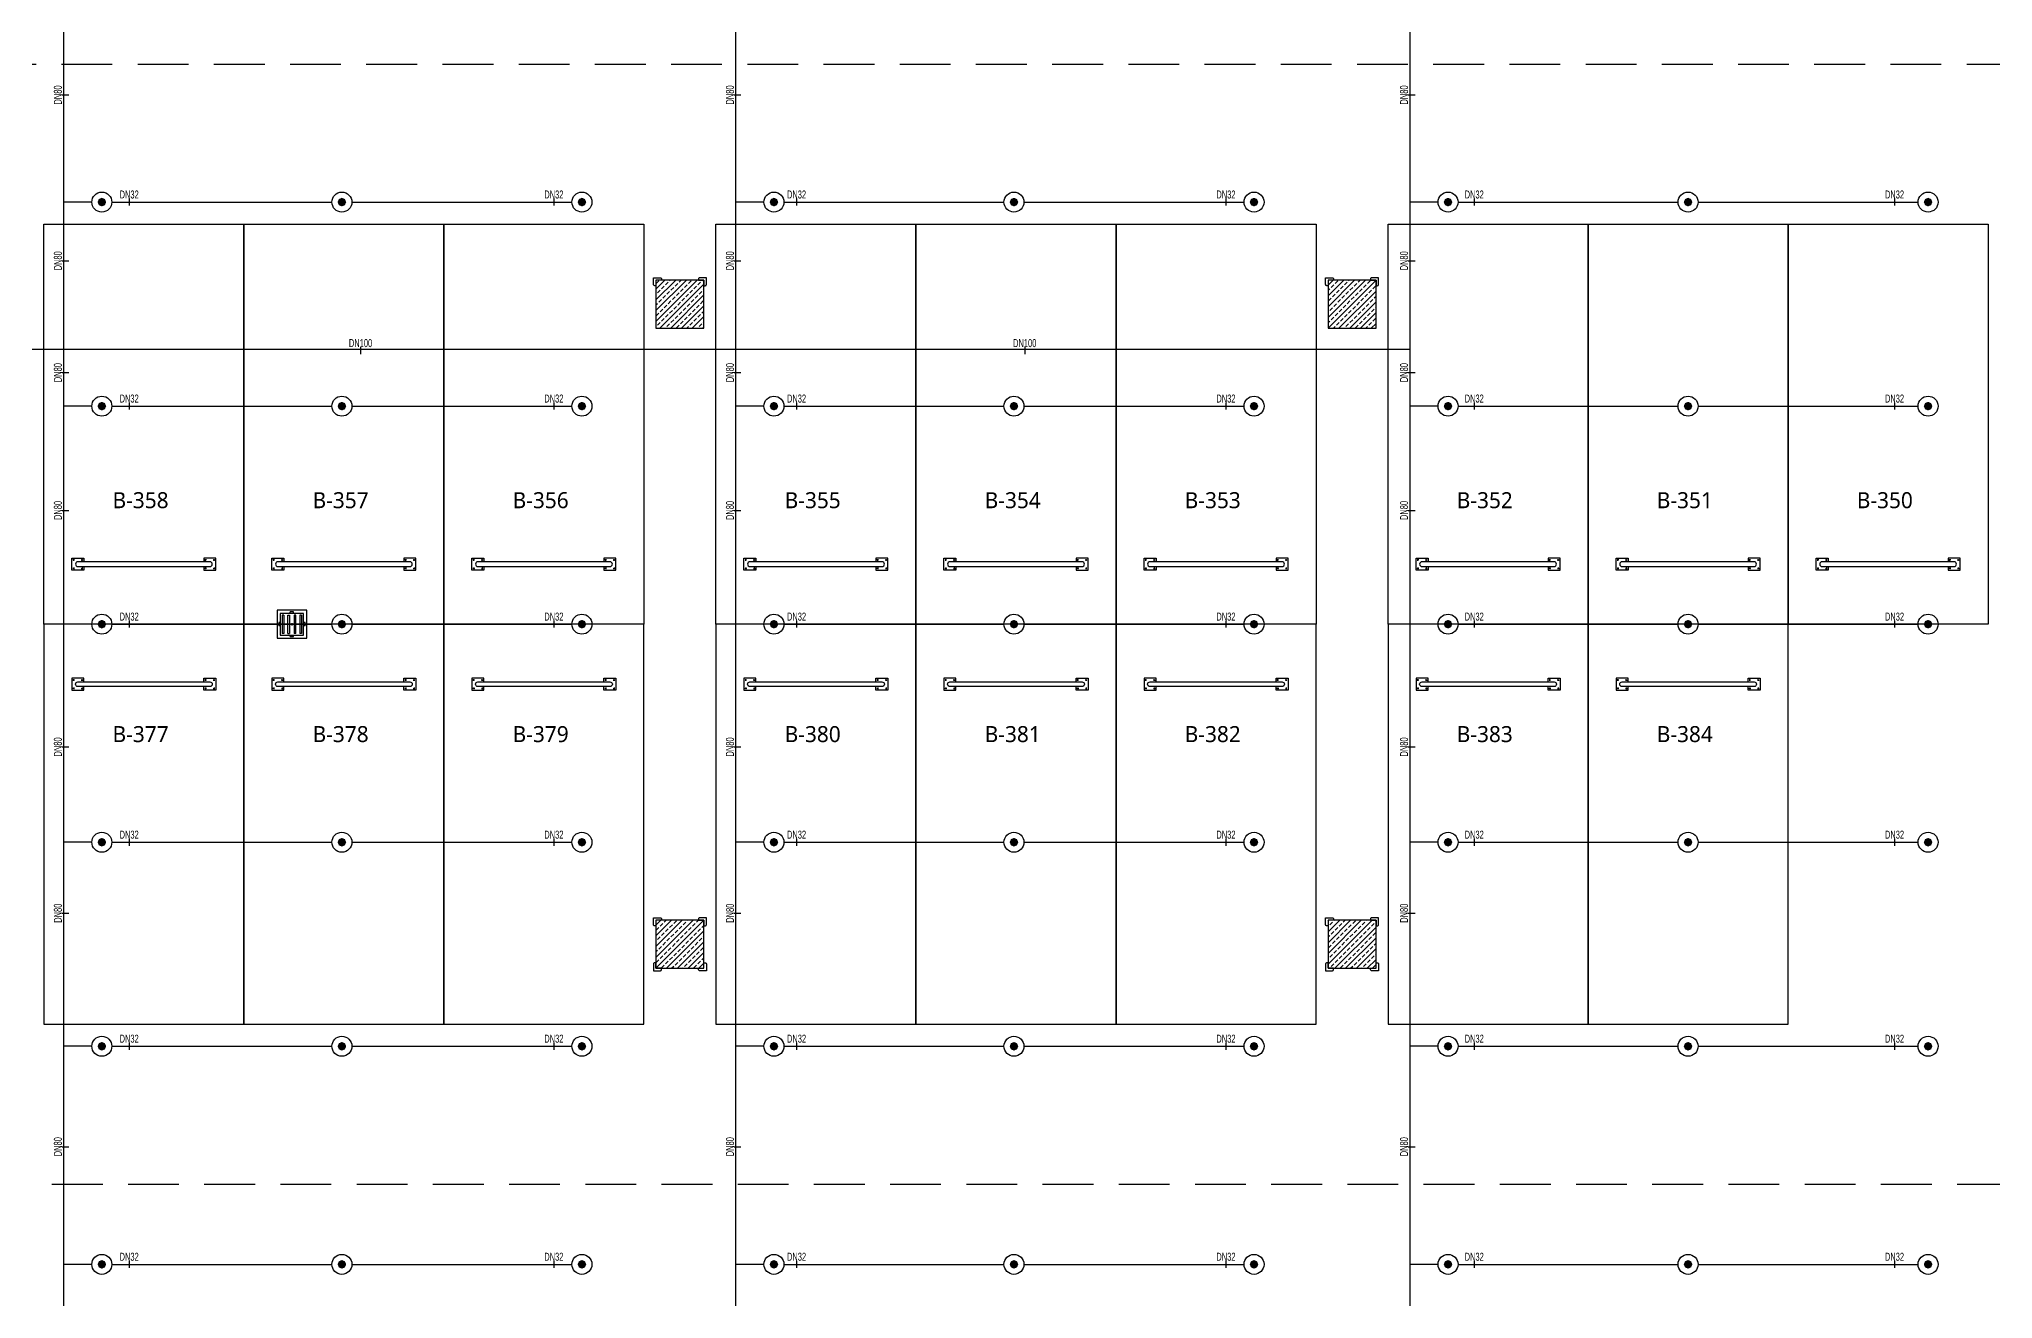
# Model space of a CAD drawing. Header units: millimetres. Extents: x -379292 to 1221486, y 92049 to 447512.
# Drawn here: x 326918 to 351338, y 188187 to 203931 of the extents above; entities that cross this region are included whole.
import ezdxf
from ezdxf.enums import TextEntityAlignment as Align

# ---------------------------------------------------------------- set-up
doc = ezdxf.new("R2010")
doc.units = ezdxf.units.MM
doc.linetypes.add('HIDDEN', pattern=[9.525, 6.35, -3.175])
for name, color, linetype in [('-M-YNGN-BORUID', 7, 'Continuous'), ('-M-YNGN-BORUUZUN', 7, 'Continuous'), ('-M-YNGN-BORUYUK', 7, 'Continuous'), ('-M-YNGN-SPR-YUK', 7, 'Continuous'), ('-M-YNGN-ZON3-CAP-', 7, 'Continuous'), ('-M-YNGN-ZON3-SPR-', 7, 'Continuous'), ('04_RAIN INLET', 51, 'Continuous'), ('05_HATCH CONCRETE', 141, 'Continuous'), ('05_SYMBOL', 2, 'Continuous'), ('202-A-Y-MahalAd', 141, 'Continuous')]:
    doc.layers.add(name, color=color, linetype=linetype)
doc.layers.add('-M-YNGN-SPR-CAPCIZGI', color=188, linetype='Continuous', plot=False)
doc.layers.add('-M-YNGN-ZON3', color=6, linetype='SP', lineweight=30)
doc.styles.add('CIZGI', font='tahoma.ttf', dxfattribs={"width": 0.8, "oblique": 20})
doc.styles.add('HCAD', font='HCAD.SHX', dxfattribs={"width": 0.8, "height": 0.2})
doc.styles.add('PIPESIZE', font='hcad.shx', dxfattribs={"width": 0.8})
doc.styles.add('SPR-NOT', font='romans.shx')
doc.styles.get("Standard").update_dxf_attribs({"font": 'segoeuil.ttf'})
doc.linetypes.add('SP', pattern='A,2,-0.1,["SP",CIZGI,S=0.14,R=0.2,X=0,Y=-0.07],-0.255', length=2.355)
pattern_1 = [(225, (905000, -3e-07), (67.351921, -67.351921), []), (225, (904932.65, -3e-07), (67.351921, -67.351921), [47.625, -23.8125])]

# ---------------------------------------------------------------- blocks, each defined once
blk = doc.blocks.new('202_Vida')
at = {"color": 0, "linetype": 'ByBlock', "ltscale": 0.2}
for points in [[(1, 0), (-1, 0)], [(0, 1), (0, -1)]]:
    blk.add_lwpolyline(points, dxfattribs=at)
at = {"color": 0, "linetype": 'ByBlock'}
for radius in [0.42, 0.23, 0.155]:
    blk.add_circle((0, 0), radius, dxfattribs=at)
blk = doc.blocks.new('202_Stoper')
at = {"color": 0, "linetype": 'ByBlock'}
for points in [[(-750, -30), (-750, -75), (-900, -75), (-900, 75), (-750, 75), (-750, 30)], [(750, -30), (750, -75), (900, -75), (900, 75), (750, 75), (750, 30)]]:
    blk.add_lwpolyline(points, dxfattribs=at)
blk.add_lwpolyline([(825, -30, 1), (825, 30), (-825, 30, 1), (-825, -30)], format="xyb", close=True, dxfattribs=at)
at = {"color": 0, "linetype": 'ByBlock', "yscale": 10, "zscale": 10, "rotation": 180}
for p, xscale in [((-877, 53), -10), ((-772, 53), 10), ((772, 53), -10), ((877, 53), 10)]:
    blk.add_blockref('202_Vida', p, dxfattribs=dict(at, xscale=xscale))
at = {"color": 0, "linetype": 'ByBlock', "yscale": 10, "zscale": 10}
for p, xscale in [((-877, -52), 10), ((-772, -52), -10), ((772, -52), 10), ((877, -52), -10)]:
    blk.add_blockref('202_Vida', p, dxfattribs=dict(at, xscale=xscale))
blk = doc.blocks.new('202_Mahalblok')
at = {"color": 0, "linetype": 'ByBlock', "flags": 128}
blk.add_lwpolyline([(0, 0), (0, 5000), (2500, 5000), (2500, 0)], close=True, dxfattribs=at)
at = {"color": 252}
blk.add_blockref('202_Stoper', (1250, 750), dxfattribs=at)
at = {"color": 0, "linetype": 'ByBlock', "ltscale": 25}
blk.add_attdef('MAHALNO', text='', height=200, dxfattribs=at).set_placement((1209, 1390), align=Align.BOTTOM_CENTER)
blk = doc.blocks.new('202_Izgara')
at = {"color": 8, "ltscale": 25}
blk.add_circle((0, 0), 0.1, dxfattribs=at)
at = {"layer": '04_RAIN INLET', "color": 8}
for p, q in [((1.85, 1.75), (-1.85, 1.75)), ((-1.85, 1.75), (-1.85, -1.75)), ((1.45, 1.35), (-1.45, 1.35)), ((-1.45, 1.35), (-1.45, -1.35)), ((-1.2, 1.15), (-1.2, -1.15)), ((-1, 1.15), (-1.2, 1.15)), ((-1, 1.15), (-1, -1.15)), ((-0.5, -1.15), (-0.5, 1.15)), ((-0.5, 1.15), (-0.3, 1.15)), ((-0.3, 1.15), (-0.3, -1.15)), ((0.3, 1.15), (0.3, -1.15)), ((0.5, 1.15), (0.3, 1.15)), ((0.5, -1.15), (0.5, 1.15)), ((1, 1.15), (1, -1.15)), ((1.2, 1.15), (1, 1.15)), ((1.2, 1.15), (1.2, -1.15)), ((1.45, -1.35), (1.45, 1.35)), ((1.85, -1.75), (1.85, 1.75)), ((-1.85, -1.75), (1.85, -1.75)), ((-1.45, -1.35), (1.45, -1.35)), ((-1, -1.15), (-1.2, -1.15)), ((-0.5, -1.15), (-0.3, -1.15)), ((0.5, -1.15), (0.3, -1.15)), ((1.2, -1.15), (1, -1.15))]:
    blk.add_line(p, q, dxfattribs=at)
at = {"layer": '04_RAIN INLET', "color": 8, "ltscale": 50}
for p, q in [((-1.45, 0.2), (-1.65, 0.2)), ((0.2, 1.55), (-0.2, 1.55)), ((-0.2, 1.35), (-0.2, 1.55)), ((0.2, 1.35), (0.2, 1.55)), ((1.65, 0.2), (1.45, 0.2)), ((-1.45, -0.2), (-1.65, -0.2)), ((-0.2, -1.55), (-0.2, -1.35)), ((0.2, -1.55), (0.2, -1.35)), ((1.65, -0.2), (1.45, -0.2))]:
    blk.add_line(p, q, dxfattribs=at)
at = {"layer": '04_RAIN INLET', "color": 8, "ltscale": 50, "extrusion": (-2.89798e-21, 1.6744e-09, 1)}
for points in [[(-1.65, 0.2), (-1.65, -0.2)], [(1.65, -0.2), (1.65, 0.2)]]:
    blk.add_lwpolyline(points, dxfattribs=at)
at = {"layer": '04_RAIN INLET', "color": 8, "ltscale": 50, "extrusion": (-2.89798e-21, 1.6744e-09, 1), "elevation": 0}
blk.add_lwpolyline([(-0.2, -1.55), (0.2, -1.55)], dxfattribs=at)
blk = doc.blocks.new('bariyer')
at = {"color": 8, "ltscale": 25}
blk.add_lwpolyline([(0, -70), (15, -70, 0.414214), (30, -55), (30, 30), (-55, 30, 0.414214), (-70, 15), (-70, 0), (0, 0)], format="xyb", close=True, dxfattribs=at)
blk = doc.blocks.new('OtoParkBodrumKatMimari')
at = {"layer": '05_HATCH CONCRETE'}
h = blk.add_hatch(dxfattribs=at)
h.set_pattern_fill('ANSI33', color=8, scale=15, angle=180, style=0)
h.set_pattern_definition(pattern_1)
h.paths.add_polyline_path([(54100, 100100), (53500, 100100), (53500, 99500), (54100, 99500)])
h = blk.add_hatch(dxfattribs=at)
h.set_pattern_fill('ANSI33', color=8, scale=15, angle=180, style=0)
h.set_pattern_definition(pattern_1)
h.paths.add_polyline_path([(62500, 100100), (61900, 100100), (61900, 99500), (62500, 99500)])
h = blk.add_hatch(dxfattribs=at)
h.set_pattern_fill('ANSI33', color=8, scale=15, angle=180, style=0)
h.set_pattern_definition(pattern_1)
h.paths.add_polyline_path([(54100, 92100), (53500, 92100), (53500, 91500), (54100, 91500)])
h = blk.add_hatch(dxfattribs=at)
h.set_pattern_fill('ANSI33', color=8, scale=15, angle=180, style=0)
h.set_pattern_definition(pattern_1)
h.paths.add_polyline_path([(62500, 92100), (61900, 92100), (61900, 91500), (62500, 91500)])
at = {"color": 5}
for points in [[(54100, 100100), (53500, 100100), (53500, 99500), (54100, 99500)], [(62500, 100100), (61900, 100100), (61900, 99500), (62500, 99500)], [(54100, 92100), (53500, 92100), (53500, 91500), (54100, 91500)], [(62500, 92100), (61900, 92100), (61900, 91500), (62500, 91500)]]:
    blk.add_lwpolyline(points, close=True, dxfattribs=at)
at = {"layer": '05_SYMBOL', "color": 252, "linetype": 'HIDDEN', "ltscale": 100}
blk.add_lwpolyline([(17400, 100800, -0.414214), (19400, 102800), (128500, 102800, -0.414214), (130500, 100800), (130500, 90800, -0.414214), (128500, 88800), (19400, 88800, -0.414214), (17400, 90800), (17400, 100800)], format="xyb", dxfattribs=at)
at = {"layer": '04_RAIN INLET', "xscale": 100, "yscale": 100, "zscale": 100, "rotation": 359.9999999845318}
blk.add_blockref('202_Izgara', (48950, 95800), dxfattribs=at)
at = {"layer": '05_SYMBOL', "color": 8, "xscale": -1}
for p in [(53500, 100100), (61900, 100100), (53500, 92100), (61900, 92100)]:
    blk.add_blockref('bariyer', p, dxfattribs=at)
at = {"layer": '05_SYMBOL', "color": 8}
for p in [(54100, 100100), (62500, 100100), (54100, 92100), (62500, 92100)]:
    blk.add_blockref('bariyer', p, dxfattribs=at)
at = {"layer": '05_SYMBOL', "color": 8, "rotation": 180}
for p in [(53500, 91500), (61900, 91500)]:
    blk.add_blockref('bariyer', p, dxfattribs=at)
at = {"layer": '05_SYMBOL', "color": 8, "xscale": -1, "rotation": 180}
for p in [(54100, 91500), (62500, 91500)]:
    blk.add_blockref('bariyer', p, dxfattribs=at)
at = {"layer": '202-A-Y-MahalAd', "color": 8, "ltscale": 25}
for p, values in [((45850, 95800), {'MAHALNO': 'B-358'}), ((48350, 95800), {'MAHALNO': 'B-357'}), ((50850, 95800), {'MAHALNO': 'B-356'}), ((54250, 95800), {'MAHALNO': 'B-355'}), ((56750, 95800), {'MAHALNO': 'B-354'}), ((59250, 95800), {'MAHALNO': 'B-353'}), ((62650, 95800), {'MAHALNO': 'B-352'}), ((65150, 95800), {'MAHALNO': 'B-351'}), ((67650, 95800), {'MAHALNO': 'B-350'})]:
    blk.add_blockref('202_Mahalblok', p, dxfattribs=at).add_auto_attribs(values)
ref = blk.add_blockref('202_Mahalblok', (45850, 95800), dxfattribs=dict(at, xscale=-1, rotation=180))
ref.add_attrib('MAHALNO', 'B-377', dxfattribs={"layer": '0', "color": 0, "linetype": 'ByBlock', "ltscale": 25, "height": 200}).set_placement((47059, 94267), align=Align.BOTTOM_CENTER)
ref = blk.add_blockref('202_Mahalblok', (48350, 95800), dxfattribs=dict(at, xscale=-1, rotation=180))
ref.add_attrib('MAHALNO', 'B-378', dxfattribs={"layer": '0', "color": 0, "linetype": 'ByBlock', "ltscale": 25, "height": 200}).set_placement((49559, 94267), align=Align.BOTTOM_CENTER)
ref = blk.add_blockref('202_Mahalblok', (50850, 95800), dxfattribs=dict(at, xscale=-1, rotation=180))
ref.add_attrib('MAHALNO', 'B-379', dxfattribs={"layer": '0', "color": 0, "linetype": 'ByBlock', "ltscale": 25, "height": 200}).set_placement((52059, 94267), align=Align.BOTTOM_CENTER)
ref = blk.add_blockref('202_Mahalblok', (54250, 95800), dxfattribs=dict(at, xscale=-1, rotation=180))
ref.add_attrib('MAHALNO', 'B-380', dxfattribs={"layer": '0', "color": 0, "linetype": 'ByBlock', "ltscale": 25, "height": 200}).set_placement((55459, 94267), align=Align.BOTTOM_CENTER)
ref = blk.add_blockref('202_Mahalblok', (56750, 95800), dxfattribs=dict(at, xscale=-1, rotation=180))
ref.add_attrib('MAHALNO', 'B-381', dxfattribs={"layer": '0', "color": 0, "linetype": 'ByBlock', "ltscale": 25, "height": 200}).set_placement((57959, 94267), align=Align.BOTTOM_CENTER)
ref = blk.add_blockref('202_Mahalblok', (59250, 95800), dxfattribs=dict(at, xscale=-1, rotation=180))
ref.add_attrib('MAHALNO', 'B-382', dxfattribs={"layer": '0', "color": 0, "linetype": 'ByBlock', "ltscale": 25, "height": 200}).set_placement((60459, 94267), align=Align.BOTTOM_CENTER)
ref = blk.add_blockref('202_Mahalblok', (62650, 95800), dxfattribs=dict(at, xscale=-1, rotation=180))
ref.add_attrib('MAHALNO', 'B-383', dxfattribs={"layer": '0', "color": 0, "linetype": 'ByBlock', "ltscale": 25, "height": 200}).set_placement((63859, 94267), align=Align.BOTTOM_CENTER)
ref = blk.add_blockref('202_Mahalblok', (65150, 95800), dxfattribs=dict(at, xscale=-1, rotation=180))
ref.add_attrib('MAHALNO', 'B-384', dxfattribs={"layer": '0', "color": 0, "linetype": 'ByBlock', "ltscale": 25, "height": 200}).set_placement((66359, 94267), align=Align.BOTTOM_CENTER)
blk = doc.blocks.new('SP-C-UP-12')
at = {"ltscale": 10}
blk.add_line((0, 0), (0, 0), dxfattribs=at)
at = {"color": 1, "linetype": 'Continuous'}
blk.add_circle((0, 0), 12.5, dxfattribs=at)
at = {"ltscale": 10}
for points in [[(-5.4, 0), (-3.8, 3.8), (-3.8, -3.8), (0, 5.4)], [(-3.8, -3.8), (0, 5.4), (0, -5.4), (3.8, 3.8)], [(0, -5.4), (3.8, 3.8), (3.8, -3.8), (5.4, 0)]]:
    blk.add_solid(points, dxfattribs=at)
at = {"layer": '-M-YNGN-SPR-YUK', "style": 'SPR-NOT', "width": 0.5, "flags": 9}
for tag, p in [('YUK', (0, 17.8)), ('CAP', (0, 14.4)), ('TIP', (0.2, 10.8))]:
    blk.add_attdef(tag, text='', height=2.5, dxfattribs=at).set_placement(p, align=Align.MIDDLE_CENTER)
blk = doc.blocks.new('SPRKL100')
at = {"layer": '-M-YNGN-SPR-CAPCIZGI'}
blk.add_line((0, 0.43), (0, -0.43), dxfattribs=at)
at = {"layer": '-M-YNGN-BORUID', "color": 0, "style": 'HCAD', "width": 0.8, "flags": 1}
blk.add_attdef('DIC', text='', height=0.4, dxfattribs=at).set_placement((0, -1.69), align=Align.CENTER)
at = {"layer": '-M-YNGN-BORUUZUN', "color": 0, "style": 'HCAD', "width": 0.7}
blk.add_attdef('BOY', text='', height=0.8, dxfattribs=at).set_placement((0, -1.08), align=Align.CENTER)
at = {"layer": '-M-YNGN-BORUYUK', "color": 6, "style": 'PIPESIZE', "width": 0.8}
blk.add_attdef('YUK', text='', height=0.5, dxfattribs=at).set_placement((0, 1.87), align=Align.CENTER)
at = {"color": 0, "style": 'PIPESIZE', "width": 0.7}
blk.add_attdef('CAP', text='', height=1, dxfattribs=at).set_placement((0, 0.45), align=Align.CENTER)
blk = doc.blocks.new('A$C69E75EAE')
at = {"layer": '-M-YNGN-ZON3', "ltscale": 500}
for p, q in [((3707.3, -7817.2), (3707.3, -2469.7)), ((4547.3, -7817.2), (4547.3, -2469.7)), ((5389.8, -7817.2), (5389.8, -2469.7)), ((3742.3, -4614.7), (3707.3, -4614.7)), ((3767.3, -4614.7), (4042.3, -4614.7)), ((4067.3, -4614.7), (4342.3, -4614.7)), ((4582.3, -4614.7), (4547.3, -4614.7)), ((4607.3, -4614.7), (4882.3, -4614.7)), ((4907.3, -4614.7), (5182.3, -4614.7)), ((5424.8, -4614.7), (5389.8, -4614.7)), ((5449.8, -4614.7), (5724.8, -4614.7)), ((5749.8, -4614.7), (6024.8, -4614.7)), ((5389.8, -4799), (414.1, -4799)), ((3742.3, -4869.7), (3707.3, -4869.7)), ((3767.3, -4869.7), (4042.3, -4869.7)), ((4067.3, -4869.7), (4342.3, -4869.7)), ((4582.3, -4869.7), (4547.3, -4869.7)), ((4607.3, -4869.7), (4882.3, -4869.7)), ((4907.3, -4869.7), (5182.3, -4869.7)), ((5424.8, -4869.7), (5389.8, -4869.7)), ((5449.8, -4869.7), (5724.8, -4869.7)), ((5749.8, -4869.7), (6024.8, -4869.7)), ((3742.3, -5142.2), (3707.3, -5142.2)), ((3767.3, -5142.2), (4042.3, -5142.2)), ((4067.3, -5142.2), (4342.3, -5142.2)), ((4582.3, -5142.2), (4547.3, -5142.2)), ((4607.3, -5142.2), (4882.3, -5142.2)), ((4907.3, -5142.2), (5182.3, -5142.2)), ((5424.8, -5142.2), (5389.8, -5142.2)), ((5449.8, -5142.2), (5724.8, -5142.2)), ((5749.8, -5142.2), (6024.8, -5142.2)), ((3742.3, -5414.7), (3707.3, -5414.7)), ((3767.3, -5414.7), (4042.3, -5414.7)), ((4067.3, -5414.7), (4342.3, -5414.7)), ((4582.3, -5414.7), (4547.3, -5414.7)), ((4607.3, -5414.7), (4882.3, -5414.7)), ((4907.3, -5414.7), (5182.3, -5414.7)), ((5424.8, -5414.7), (5389.8, -5414.7)), ((5449.8, -5414.7), (5724.8, -5414.7)), ((5749.8, -5414.7), (6024.8, -5414.7)), ((3742.3, -5669.7), (3707.3, -5669.7)), ((3767.3, -5669.7), (4042.3, -5669.7)), ((4067.3, -5669.7), (4342.3, -5669.7)), ((4582.3, -5669.7), (4547.3, -5669.7)), ((4607.3, -5669.7), (4882.3, -5669.7)), ((4907.3, -5669.7), (5182.3, -5669.7)), ((5424.8, -5669.7), (5389.8, -5669.7)), ((5449.8, -5669.7), (5724.8, -5669.7)), ((5749.8, -5669.7), (6024.8, -5669.7)), ((3742.3, -5942.2), (3707.3, -5942.2)), ((3767.3, -5942.2), (4042.3, -5942.2)), ((4067.3, -5942.2), (4342.3, -5942.2)), ((4582.3, -5942.2), (4547.3, -5942.2)), ((4607.3, -5942.2), (4882.3, -5942.2)), ((4907.3, -5942.2), (5182.3, -5942.2)), ((5424.8, -5942.2), (5389.8, -5942.2)), ((5449.8, -5942.2), (5724.8, -5942.2)), ((5749.8, -5942.2), (6024.8, -5942.2))]:
    blk.add_line(p, q, dxfattribs=at)
at = {"layer": '-M-YNGN-ZON3-CAP-'}
ref = blk.add_blockref('SPRKL100', (3709.3, -4480.8), dxfattribs=dict(at, xscale=10.00000000000001, yscale=10.00000000000001, zscale=10.00000000000001, rotation=90))
ref.add_attrib('CAP', 'DN80', dxfattribs={"layer": '0', "color": 0, "height": 10, "rotation": 90, "style": 'PIPESIZE', "width": 0.7}).set_placement((3704.8, -4480.8), align=Align.CENTER)
ref = blk.add_blockref('SPRKL100', (4549.3, -4480.8), dxfattribs=dict(at, xscale=10.00000000000001, yscale=10.00000000000001, zscale=10.00000000000001, rotation=90))
ref.add_attrib('CAP', 'DN80', dxfattribs={"layer": '0', "color": 0, "height": 10, "rotation": 90, "style": 'PIPESIZE', "width": 0.7}).set_placement((4544.8, -4480.8), align=Align.CENTER)
ref = blk.add_blockref('SPRKL100', (5391.8, -4480.8), dxfattribs=dict(at, xscale=10.00000000000001, yscale=10.00000000000001, zscale=10.00000000000001, rotation=90))
ref.add_attrib('CAP', 'DN80', dxfattribs={"layer": '0', "color": 0, "height": 10, "rotation": 90, "style": 'PIPESIZE', "width": 0.7}).set_placement((5387.3, -4480.8), align=Align.CENTER)
ref = blk.add_blockref('SPRKL100', (3788.9, -4614.7), dxfattribs=dict(at, xscale=10, yscale=10, zscale=10, rotation=359.9999997800978))
ref.add_attrib('CAP', 'DN32', dxfattribs={"layer": '0', "color": 0, "height": 10, "rotation": 360, "style": 'PIPESIZE', "width": 0.7}).set_placement((3788.9, -4610.2), align=Align.CENTER)
ref = blk.add_blockref('SPRKL100', (4319.7, -4614.7), dxfattribs=dict(at, xscale=10, yscale=10, zscale=10, rotation=359.9999997800978))
ref.add_attrib('CAP', 'DN32', dxfattribs={"layer": '0', "color": 0, "height": 10, "rotation": 360, "style": 'PIPESIZE', "width": 0.7}).set_placement((4319.7, -4610.2), align=Align.CENTER)
ref = blk.add_blockref('SPRKL100', (4623, -4614.7), dxfattribs=dict(at, xscale=10, yscale=10, zscale=10, rotation=359.9999997800978))
ref.add_attrib('CAP', 'DN32', dxfattribs={"layer": '0', "color": 0, "height": 10, "rotation": 360, "style": 'PIPESIZE', "width": 0.7}).set_placement((4623, -4610.2), align=Align.CENTER)
ref = blk.add_blockref('SPRKL100', (5159.7, -4614.7), dxfattribs=dict(at, xscale=10, yscale=10, zscale=10, rotation=359.9999997800978))
ref.add_attrib('CAP', 'DN32', dxfattribs={"layer": '0', "color": 0, "height": 10, "rotation": 360, "style": 'PIPESIZE', "width": 0.7}).set_placement((5159.7, -4610.2), align=Align.CENTER)
ref = blk.add_blockref('SPRKL100', (5470, -4614.7), dxfattribs=dict(at, xscale=10, yscale=10, zscale=10, rotation=359.9999997800978))
ref.add_attrib('CAP', 'DN32', dxfattribs={"layer": '0', "color": 0, "height": 10, "rotation": 360, "style": 'PIPESIZE', "width": 0.7}).set_placement((5470, -4610.2), align=Align.CENTER)
ref = blk.add_blockref('SPRKL100', (5995.3, -4614.7), dxfattribs=dict(at, xscale=10, yscale=10, zscale=10, rotation=359.9999997800978))
ref.add_attrib('CAP', 'DN32', dxfattribs={"layer": '0', "color": 0, "height": 10, "rotation": 360, "style": 'PIPESIZE', "width": 0.7}).set_placement((5995.3, -4610.2), align=Align.CENTER)
ref = blk.add_blockref('SPRKL100', (3709.3, -4688.1), dxfattribs=dict(at, xscale=10.00000000000001, yscale=10.00000000000001, zscale=10.00000000000001, rotation=90))
ref.add_attrib('CAP', 'DN80', dxfattribs={"layer": '0', "color": 0, "height": 10, "rotation": 90, "style": 'PIPESIZE', "width": 0.7}).set_placement((3704.8, -4688.1), align=Align.CENTER)
ref = blk.add_blockref('SPRKL100', (4549.3, -4688.1), dxfattribs=dict(at, xscale=10.00000000000001, yscale=10.00000000000001, zscale=10.00000000000001, rotation=90))
ref.add_attrib('CAP', 'DN80', dxfattribs={"layer": '0', "color": 0, "height": 10, "rotation": 90, "style": 'PIPESIZE', "width": 0.7}).set_placement((4544.8, -4688.1), align=Align.CENTER)
ref = blk.add_blockref('SPRKL100', (5391.8, -4688.1), dxfattribs=dict(at, xscale=10.00000000000001, yscale=10.00000000000001, zscale=10.00000000000001, rotation=90))
ref.add_attrib('CAP', 'DN80', dxfattribs={"layer": '0', "color": 0, "height": 10, "rotation": 90, "style": 'PIPESIZE', "width": 0.7}).set_placement((5387.3, -4688.1), align=Align.CENTER)
ref = blk.add_blockref('SPRKL100', (4078.1, -4800.4), dxfattribs=dict(at, xscale=10, yscale=10, zscale=10))
ref.add_attrib('CAP', 'DN100', dxfattribs={"layer": '0', "color": 0, "height": 10, "style": 'PIPESIZE', "width": 0.7}).set_placement((4078.1, -4795.9), align=Align.CENTER)
ref = blk.add_blockref('SPRKL100', (4908.2, -4800.4), dxfattribs=dict(at, xscale=10, yscale=10, zscale=10))
ref.add_attrib('CAP', 'DN100', dxfattribs={"layer": '0', "color": 0, "height": 10, "style": 'PIPESIZE', "width": 0.7}).set_placement((4908.2, -4795.9), align=Align.CENTER)
ref = blk.add_blockref('SPRKL100', (3709.3, -4827.8), dxfattribs=dict(at, xscale=10.00000000000001, yscale=10.00000000000001, zscale=10.00000000000001, rotation=90))
ref.add_attrib('CAP', 'DN80', dxfattribs={"layer": '0', "color": 0, "height": 10, "rotation": 90, "style": 'PIPESIZE', "width": 0.7}).set_placement((3704.8, -4827.8), align=Align.CENTER)
ref = blk.add_blockref('SPRKL100', (4549.3, -4827.8), dxfattribs=dict(at, xscale=10.00000000000001, yscale=10.00000000000001, zscale=10.00000000000001, rotation=90))
ref.add_attrib('CAP', 'DN80', dxfattribs={"layer": '0', "color": 0, "height": 10, "rotation": 90, "style": 'PIPESIZE', "width": 0.7}).set_placement((4544.8, -4827.8), align=Align.CENTER)
ref = blk.add_blockref('SPRKL100', (5391.8, -4827.8), dxfattribs=dict(at, xscale=10.00000000000001, yscale=10.00000000000001, zscale=10.00000000000001, rotation=90))
ref.add_attrib('CAP', 'DN80', dxfattribs={"layer": '0', "color": 0, "height": 10, "rotation": 90, "style": 'PIPESIZE', "width": 0.7}).set_placement((5387.3, -4827.8), align=Align.CENTER)
ref = blk.add_blockref('SPRKL100', (3788.9, -4869.7), dxfattribs=dict(at, xscale=10, yscale=10, zscale=10, rotation=359.9999997800978))
ref.add_attrib('CAP', 'DN32', dxfattribs={"layer": '0', "color": 0, "height": 10, "rotation": 360, "style": 'PIPESIZE', "width": 0.7}).set_placement((3788.9, -4865.2), align=Align.CENTER)
ref = blk.add_blockref('SPRKL100', (4319.7, -4869.7), dxfattribs=dict(at, xscale=10, yscale=10, zscale=10, rotation=359.9999997800978))
ref.add_attrib('CAP', 'DN32', dxfattribs={"layer": '0', "color": 0, "height": 10, "rotation": 360, "style": 'PIPESIZE', "width": 0.7}).set_placement((4319.7, -4865.2), align=Align.CENTER)
ref = blk.add_blockref('SPRKL100', (4623, -4869.7), dxfattribs=dict(at, xscale=10, yscale=10, zscale=10, rotation=359.9999997800978))
ref.add_attrib('CAP', 'DN32', dxfattribs={"layer": '0', "color": 0, "height": 10, "rotation": 360, "style": 'PIPESIZE', "width": 0.7}).set_placement((4623, -4865.2), align=Align.CENTER)
ref = blk.add_blockref('SPRKL100', (5159.7, -4869.7), dxfattribs=dict(at, xscale=10, yscale=10, zscale=10, rotation=359.9999997800978))
ref.add_attrib('CAP', 'DN32', dxfattribs={"layer": '0', "color": 0, "height": 10, "rotation": 360, "style": 'PIPESIZE', "width": 0.7}).set_placement((5159.7, -4865.2), align=Align.CENTER)
ref = blk.add_blockref('SPRKL100', (5470, -4869.7), dxfattribs=dict(at, xscale=10, yscale=10, zscale=10, rotation=359.9999997800978))
ref.add_attrib('CAP', 'DN32', dxfattribs={"layer": '0', "color": 0, "height": 10, "rotation": 360, "style": 'PIPESIZE', "width": 0.7}).set_placement((5470, -4865.2), align=Align.CENTER)
ref = blk.add_blockref('SPRKL100', (5995.3, -4869.7), dxfattribs=dict(at, xscale=10, yscale=10, zscale=10, rotation=359.9999997800978))
ref.add_attrib('CAP', 'DN32', dxfattribs={"layer": '0', "color": 0, "height": 10, "rotation": 360, "style": 'PIPESIZE', "width": 0.7}).set_placement((5995.3, -4865.2), align=Align.CENTER)
ref = blk.add_blockref('SPRKL100', (3709.3, -5000.1), dxfattribs=dict(at, xscale=10.00000000000001, yscale=10.00000000000001, zscale=10.00000000000001, rotation=90))
ref.add_attrib('CAP', 'DN80', dxfattribs={"layer": '0', "color": 0, "height": 10, "rotation": 90, "style": 'PIPESIZE', "width": 0.7}).set_placement((3704.8, -5000.1), align=Align.CENTER)
ref = blk.add_blockref('SPRKL100', (4549.3, -5000.1), dxfattribs=dict(at, xscale=10.00000000000001, yscale=10.00000000000001, zscale=10.00000000000001, rotation=90))
ref.add_attrib('CAP', 'DN80', dxfattribs={"layer": '0', "color": 0, "height": 10, "rotation": 90, "style": 'PIPESIZE', "width": 0.7}).set_placement((4544.8, -5000.1), align=Align.CENTER)
ref = blk.add_blockref('SPRKL100', (5391.8, -5000.1), dxfattribs=dict(at, xscale=10.00000000000001, yscale=10.00000000000001, zscale=10.00000000000001, rotation=90))
ref.add_attrib('CAP', 'DN80', dxfattribs={"layer": '0', "color": 0, "height": 10, "rotation": 90, "style": 'PIPESIZE', "width": 0.7}).set_placement((5387.3, -5000.1), align=Align.CENTER)
ref = blk.add_blockref('SPRKL100', (3788.9, -5142.2), dxfattribs=dict(at, xscale=10, yscale=10, zscale=10, rotation=359.9999997800978))
ref.add_attrib('CAP', 'DN32', dxfattribs={"layer": '0', "color": 0, "height": 10, "rotation": 360, "style": 'PIPESIZE', "width": 0.7}).set_placement((3788.9, -5137.7), align=Align.CENTER)
ref = blk.add_blockref('SPRKL100', (4319.7, -5142.2), dxfattribs=dict(at, xscale=10, yscale=10, zscale=10, rotation=359.9999997800978))
ref.add_attrib('CAP', 'DN32', dxfattribs={"layer": '0', "color": 0, "height": 10, "rotation": 360, "style": 'PIPESIZE', "width": 0.7}).set_placement((4319.7, -5137.7), align=Align.CENTER)
ref = blk.add_blockref('SPRKL100', (4623, -5142.2), dxfattribs=dict(at, xscale=10, yscale=10, zscale=10, rotation=359.9999997800978))
ref.add_attrib('CAP', 'DN32', dxfattribs={"layer": '0', "color": 0, "height": 10, "rotation": 360, "style": 'PIPESIZE', "width": 0.7}).set_placement((4623, -5137.7), align=Align.CENTER)
ref = blk.add_blockref('SPRKL100', (5159.7, -5142.2), dxfattribs=dict(at, xscale=10, yscale=10, zscale=10, rotation=359.9999997800978))
ref.add_attrib('CAP', 'DN32', dxfattribs={"layer": '0', "color": 0, "height": 10, "rotation": 360, "style": 'PIPESIZE', "width": 0.7}).set_placement((5159.7, -5137.7), align=Align.CENTER)
ref = blk.add_blockref('SPRKL100', (5470, -5142.2), dxfattribs=dict(at, xscale=10, yscale=10, zscale=10, rotation=359.9999997800978))
ref.add_attrib('CAP', 'DN32', dxfattribs={"layer": '0', "color": 0, "height": 10, "rotation": 360, "style": 'PIPESIZE', "width": 0.7}).set_placement((5470, -5137.7), align=Align.CENTER)
ref = blk.add_blockref('SPRKL100', (5995.3, -5142.2), dxfattribs=dict(at, xscale=10, yscale=10, zscale=10, rotation=359.9999997800978))
ref.add_attrib('CAP', 'DN32', dxfattribs={"layer": '0', "color": 0, "height": 10, "rotation": 360, "style": 'PIPESIZE', "width": 0.7}).set_placement((5995.3, -5137.7), align=Align.CENTER)
ref = blk.add_blockref('SPRKL100', (3709.3, -5295.6), dxfattribs=dict(at, xscale=10.00000000000001, yscale=10.00000000000001, zscale=10.00000000000001, rotation=90))
ref.add_attrib('CAP', 'DN80', dxfattribs={"layer": '0', "color": 0, "height": 10, "rotation": 90, "style": 'PIPESIZE', "width": 0.7}).set_placement((3704.8, -5295.6), align=Align.CENTER)
ref = blk.add_blockref('SPRKL100', (4549.3, -5295.6), dxfattribs=dict(at, xscale=10.00000000000001, yscale=10.00000000000001, zscale=10.00000000000001, rotation=90))
ref.add_attrib('CAP', 'DN80', dxfattribs={"layer": '0', "color": 0, "height": 10, "rotation": 90, "style": 'PIPESIZE', "width": 0.7}).set_placement((4544.8, -5295.6), align=Align.CENTER)
ref = blk.add_blockref('SPRKL100', (5391.8, -5295.6), dxfattribs=dict(at, xscale=10.00000000000001, yscale=10.00000000000001, zscale=10.00000000000001, rotation=90))
ref.add_attrib('CAP', 'DN80', dxfattribs={"layer": '0', "color": 0, "height": 10, "rotation": 90, "style": 'PIPESIZE', "width": 0.7}).set_placement((5387.3, -5295.6), align=Align.CENTER)
ref = blk.add_blockref('SPRKL100', (3788.9, -5414.7), dxfattribs=dict(at, xscale=10, yscale=10, zscale=10, rotation=359.9999997800978))
ref.add_attrib('CAP', 'DN32', dxfattribs={"layer": '0', "color": 0, "height": 10, "rotation": 360, "style": 'PIPESIZE', "width": 0.7}).set_placement((3788.9, -5410.2), align=Align.CENTER)
ref = blk.add_blockref('SPRKL100', (4319.7, -5414.7), dxfattribs=dict(at, xscale=10, yscale=10, zscale=10, rotation=359.9999997800978))
ref.add_attrib('CAP', 'DN32', dxfattribs={"layer": '0', "color": 0, "height": 10, "rotation": 360, "style": 'PIPESIZE', "width": 0.7}).set_placement((4319.7, -5410.2), align=Align.CENTER)
ref = blk.add_blockref('SPRKL100', (4623, -5414.7), dxfattribs=dict(at, xscale=10, yscale=10, zscale=10, rotation=359.9999997800978))
ref.add_attrib('CAP', 'DN32', dxfattribs={"layer": '0', "color": 0, "height": 10, "rotation": 360, "style": 'PIPESIZE', "width": 0.7}).set_placement((4623, -5410.2), align=Align.CENTER)
ref = blk.add_blockref('SPRKL100', (5159.7, -5414.7), dxfattribs=dict(at, xscale=10, yscale=10, zscale=10, rotation=359.9999997800978))
ref.add_attrib('CAP', 'DN32', dxfattribs={"layer": '0', "color": 0, "height": 10, "rotation": 360, "style": 'PIPESIZE', "width": 0.7}).set_placement((5159.7, -5410.2), align=Align.CENTER)
ref = blk.add_blockref('SPRKL100', (5470, -5414.7), dxfattribs=dict(at, xscale=10, yscale=10, zscale=10, rotation=359.9999997800978))
ref.add_attrib('CAP', 'DN32', dxfattribs={"layer": '0', "color": 0, "height": 10, "rotation": 360, "style": 'PIPESIZE', "width": 0.7}).set_placement((5470, -5410.2), align=Align.CENTER)
ref = blk.add_blockref('SPRKL100', (5995.3, -5414.7), dxfattribs=dict(at, xscale=10, yscale=10, zscale=10, rotation=359.9999997800978))
ref.add_attrib('CAP', 'DN32', dxfattribs={"layer": '0', "color": 0, "height": 10, "rotation": 360, "style": 'PIPESIZE', "width": 0.7}).set_placement((5995.3, -5410.2), align=Align.CENTER)
ref = blk.add_blockref('SPRKL100', (3709.3, -5503.4), dxfattribs=dict(at, xscale=10.00000000000001, yscale=10.00000000000001, zscale=10.00000000000001, rotation=90))
ref.add_attrib('CAP', 'DN80', dxfattribs={"layer": '0', "color": 0, "height": 10, "rotation": 90, "style": 'PIPESIZE', "width": 0.7}).set_placement((3704.8, -5503.4), align=Align.CENTER)
ref = blk.add_blockref('SPRKL100', (4549.3, -5503.4), dxfattribs=dict(at, xscale=10.00000000000001, yscale=10.00000000000001, zscale=10.00000000000001, rotation=90))
ref.add_attrib('CAP', 'DN80', dxfattribs={"layer": '0', "color": 0, "height": 10, "rotation": 90, "style": 'PIPESIZE', "width": 0.7}).set_placement((4544.8, -5503.4), align=Align.CENTER)
ref = blk.add_blockref('SPRKL100', (5391.8, -5503.4), dxfattribs=dict(at, xscale=10.00000000000001, yscale=10.00000000000001, zscale=10.00000000000001, rotation=90))
ref.add_attrib('CAP', 'DN80', dxfattribs={"layer": '0', "color": 0, "height": 10, "rotation": 90, "style": 'PIPESIZE', "width": 0.7}).set_placement((5387.3, -5503.4), align=Align.CENTER)
ref = blk.add_blockref('SPRKL100', (3788.9, -5669.7), dxfattribs=dict(at, xscale=10, yscale=10, zscale=10, rotation=359.9999997800978))
ref.add_attrib('CAP', 'DN32', dxfattribs={"layer": '0', "color": 0, "height": 10, "rotation": 360, "style": 'PIPESIZE', "width": 0.7}).set_placement((3788.9, -5665.2), align=Align.CENTER)
ref = blk.add_blockref('SPRKL100', (4319.7, -5669.7), dxfattribs=dict(at, xscale=10, yscale=10, zscale=10, rotation=359.9999997800978))
ref.add_attrib('CAP', 'DN32', dxfattribs={"layer": '0', "color": 0, "height": 10, "rotation": 360, "style": 'PIPESIZE', "width": 0.7}).set_placement((4319.7, -5665.2), align=Align.CENTER)
ref = blk.add_blockref('SPRKL100', (4623, -5669.7), dxfattribs=dict(at, xscale=10, yscale=10, zscale=10, rotation=359.9999997800978))
ref.add_attrib('CAP', 'DN32', dxfattribs={"layer": '0', "color": 0, "height": 10, "rotation": 360, "style": 'PIPESIZE', "width": 0.7}).set_placement((4623, -5665.2), align=Align.CENTER)
ref = blk.add_blockref('SPRKL100', (5159.7, -5669.7), dxfattribs=dict(at, xscale=10, yscale=10, zscale=10, rotation=359.9999997800978))
ref.add_attrib('CAP', 'DN32', dxfattribs={"layer": '0', "color": 0, "height": 10, "rotation": 360, "style": 'PIPESIZE', "width": 0.7}).set_placement((5159.7, -5665.2), align=Align.CENTER)
ref = blk.add_blockref('SPRKL100', (5470, -5669.7), dxfattribs=dict(at, xscale=10, yscale=10, zscale=10, rotation=359.9999997800978))
ref.add_attrib('CAP', 'DN32', dxfattribs={"layer": '0', "color": 0, "height": 10, "rotation": 360, "style": 'PIPESIZE', "width": 0.7}).set_placement((5470, -5665.2), align=Align.CENTER)
ref = blk.add_blockref('SPRKL100', (5995.3, -5669.7), dxfattribs=dict(at, xscale=10, yscale=10, zscale=10, rotation=359.9999997800978))
ref.add_attrib('CAP', 'DN32', dxfattribs={"layer": '0', "color": 0, "height": 10, "rotation": 360, "style": 'PIPESIZE', "width": 0.7}).set_placement((5995.3, -5665.2), align=Align.CENTER)
ref = blk.add_blockref('SPRKL100', (3709.3, -5795.2), dxfattribs=dict(at, xscale=10.00000000000001, yscale=10.00000000000001, zscale=10.00000000000001, rotation=90))
ref.add_attrib('CAP', 'DN80', dxfattribs={"layer": '0', "color": 0, "height": 10, "rotation": 90, "style": 'PIPESIZE', "width": 0.7}).set_placement((3704.8, -5795.2), align=Align.CENTER)
ref = blk.add_blockref('SPRKL100', (4549.3, -5795.2), dxfattribs=dict(at, xscale=10.00000000000001, yscale=10.00000000000001, zscale=10.00000000000001, rotation=90))
ref.add_attrib('CAP', 'DN80', dxfattribs={"layer": '0', "color": 0, "height": 10, "rotation": 90, "style": 'PIPESIZE', "width": 0.7}).set_placement((4544.8, -5795.2), align=Align.CENTER)
ref = blk.add_blockref('SPRKL100', (5391.8, -5795.2), dxfattribs=dict(at, xscale=10.00000000000001, yscale=10.00000000000001, zscale=10.00000000000001, rotation=90))
ref.add_attrib('CAP', 'DN80', dxfattribs={"layer": '0', "color": 0, "height": 10, "rotation": 90, "style": 'PIPESIZE', "width": 0.7}).set_placement((5387.3, -5795.2), align=Align.CENTER)
ref = blk.add_blockref('SPRKL100', (3788.9, -5942.2), dxfattribs=dict(at, xscale=10, yscale=10, zscale=10, rotation=359.9999997800978))
ref.add_attrib('CAP', 'DN32', dxfattribs={"layer": '0', "color": 0, "height": 10, "rotation": 360, "style": 'PIPESIZE', "width": 0.7}).set_placement((3788.9, -5937.7), align=Align.CENTER)
ref = blk.add_blockref('SPRKL100', (4319.7, -5942.2), dxfattribs=dict(at, xscale=10, yscale=10, zscale=10, rotation=359.9999997800978))
ref.add_attrib('CAP', 'DN32', dxfattribs={"layer": '0', "color": 0, "height": 10, "rotation": 360, "style": 'PIPESIZE', "width": 0.7}).set_placement((4319.7, -5937.7), align=Align.CENTER)
ref = blk.add_blockref('SPRKL100', (4623, -5942.2), dxfattribs=dict(at, xscale=10, yscale=10, zscale=10, rotation=359.9999997800978))
ref.add_attrib('CAP', 'DN32', dxfattribs={"layer": '0', "color": 0, "height": 10, "rotation": 360, "style": 'PIPESIZE', "width": 0.7}).set_placement((4623, -5937.7), align=Align.CENTER)
ref = blk.add_blockref('SPRKL100', (5159.7, -5942.2), dxfattribs=dict(at, xscale=10, yscale=10, zscale=10, rotation=359.9999997800978))
ref.add_attrib('CAP', 'DN32', dxfattribs={"layer": '0', "color": 0, "height": 10, "rotation": 360, "style": 'PIPESIZE', "width": 0.7}).set_placement((5159.7, -5937.7), align=Align.CENTER)
ref = blk.add_blockref('SPRKL100', (5470, -5942.2), dxfattribs=dict(at, xscale=10, yscale=10, zscale=10, rotation=359.9999997800978))
ref.add_attrib('CAP', 'DN32', dxfattribs={"layer": '0', "color": 0, "height": 10, "rotation": 360, "style": 'PIPESIZE', "width": 0.7}).set_placement((5470, -5937.7), align=Align.CENTER)
ref = blk.add_blockref('SPRKL100', (5995.3, -5942.2), dxfattribs=dict(at, xscale=10, yscale=10, zscale=10, rotation=359.9999997800978))
ref.add_attrib('CAP', 'DN32', dxfattribs={"layer": '0', "color": 0, "height": 10, "rotation": 360, "style": 'PIPESIZE', "width": 0.7}).set_placement((5995.3, -5937.7), align=Align.CENTER)
at = {"layer": '-M-YNGN-ZON3-SPR-'}
for p in [(3754.8, -4614.7), (4054.8, -4614.7), (4354.8, -4614.7), (4594.8, -4614.7), (4894.8, -4614.7), (5194.8, -4614.7), (5437.3, -4614.7), (5737.3, -4614.7), (6037.3, -4614.7), (3754.8, -4869.7), (4054.8, -4869.7), (4354.8, -4869.7), (4594.8, -4869.7), (4894.8, -4869.7), (5194.8, -4869.7), (5437.3, -4869.7), (5737.3, -4869.7), (6037.3, -4869.7), (3754.8, -5142.2), (4054.8, -5142.2), (4354.8, -5142.2), (4594.8, -5142.2), (4894.8, -5142.2), (5194.8, -5142.2), (5437.3, -5142.2), (5737.3, -5142.2), (6037.3, -5142.2), (3754.8, -5414.7), (4054.8, -5414.7), (4354.8, -5414.7), (4594.8, -5414.7), (4894.8, -5414.7), (5194.8, -5414.7), (5437.3, -5414.7), (5737.3, -5414.7), (6037.3, -5414.7), (3754.8, -5669.7), (4054.8, -5669.7), (4354.8, -5669.7), (4594.8, -5669.7), (4894.8, -5669.7), (5194.8, -5669.7), (5437.3, -5669.7), (5737.3, -5669.7), (6037.3, -5669.7), (3754.8, -5942.2), (4054.8, -5942.2), (4354.8, -5942.2), (4594.8, -5942.2), (4894.8, -5942.2), (5194.8, -5942.2), (5437.3, -5942.2), (5737.3, -5942.2), (6037.3, -5942.2)]:
    blk.add_blockref('SP-C-UP-12', p, dxfattribs=at)

msp = doc.modelspace()

# ---------------------------------------------------------------- block references
at = {"color": 8}
msp.add_blockref('OtoParkBodrumKatMimari', (281127.6, 100818.8), dxfattribs=at)

# ---------------------------------------------------------------- next in the draw order: block references
at = {"layer": '-M-YNGN-ZON3', "ltscale": 25, "xscale": 10, "yscale": 10, "zscale": 10}
msp.add_blockref('A$C69E75EAE', (290154.3, 248041), dxfattribs=at)

doc.saveas('drawing.dxf')
